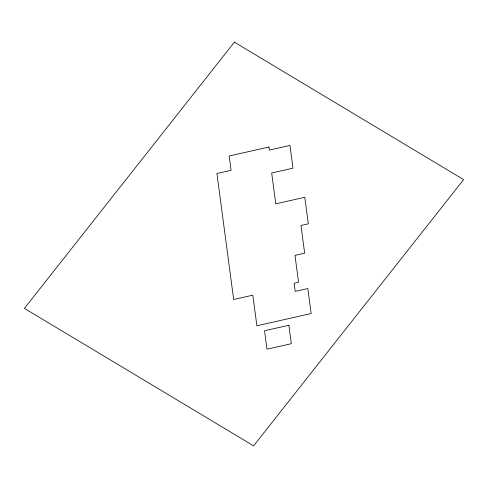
<?xml version="1.0" encoding="UTF-8"?>
<svg xmlns="http://www.w3.org/2000/svg" width="488" height="488" viewBox="0 0 488 488"><rect width="100%" height="100%" fill="white"/><g stroke="black" fill="none" stroke-linecap="round" stroke-linejoin="round"><path stroke-width="0.73" d="M234.399 42.139L24.4 308.392L253.601 445.861L463.6 179.602L234.399 42.139M268.961 147.028L229.171 156.001L231.074 170.336L216.928 173.527L233.673 299.504L252.814 295.185L256.883 325.783L311.155 313.54L307.83 288.542L295.197 291.391L294.118 283.278L298.565 282.277L294.99 255.37L304.658 253.193L300.974 225.468L308.318 223.809L304.799 197.292L275.787 203.838L271.682 172.984L292.971 168.183L289.951 145.442L269.364 150.084L268.961 147.028M288.878 325.276L264.545 330.766L266.991 349.182L291.324 343.692L288.878 325.276"/></g></svg>
